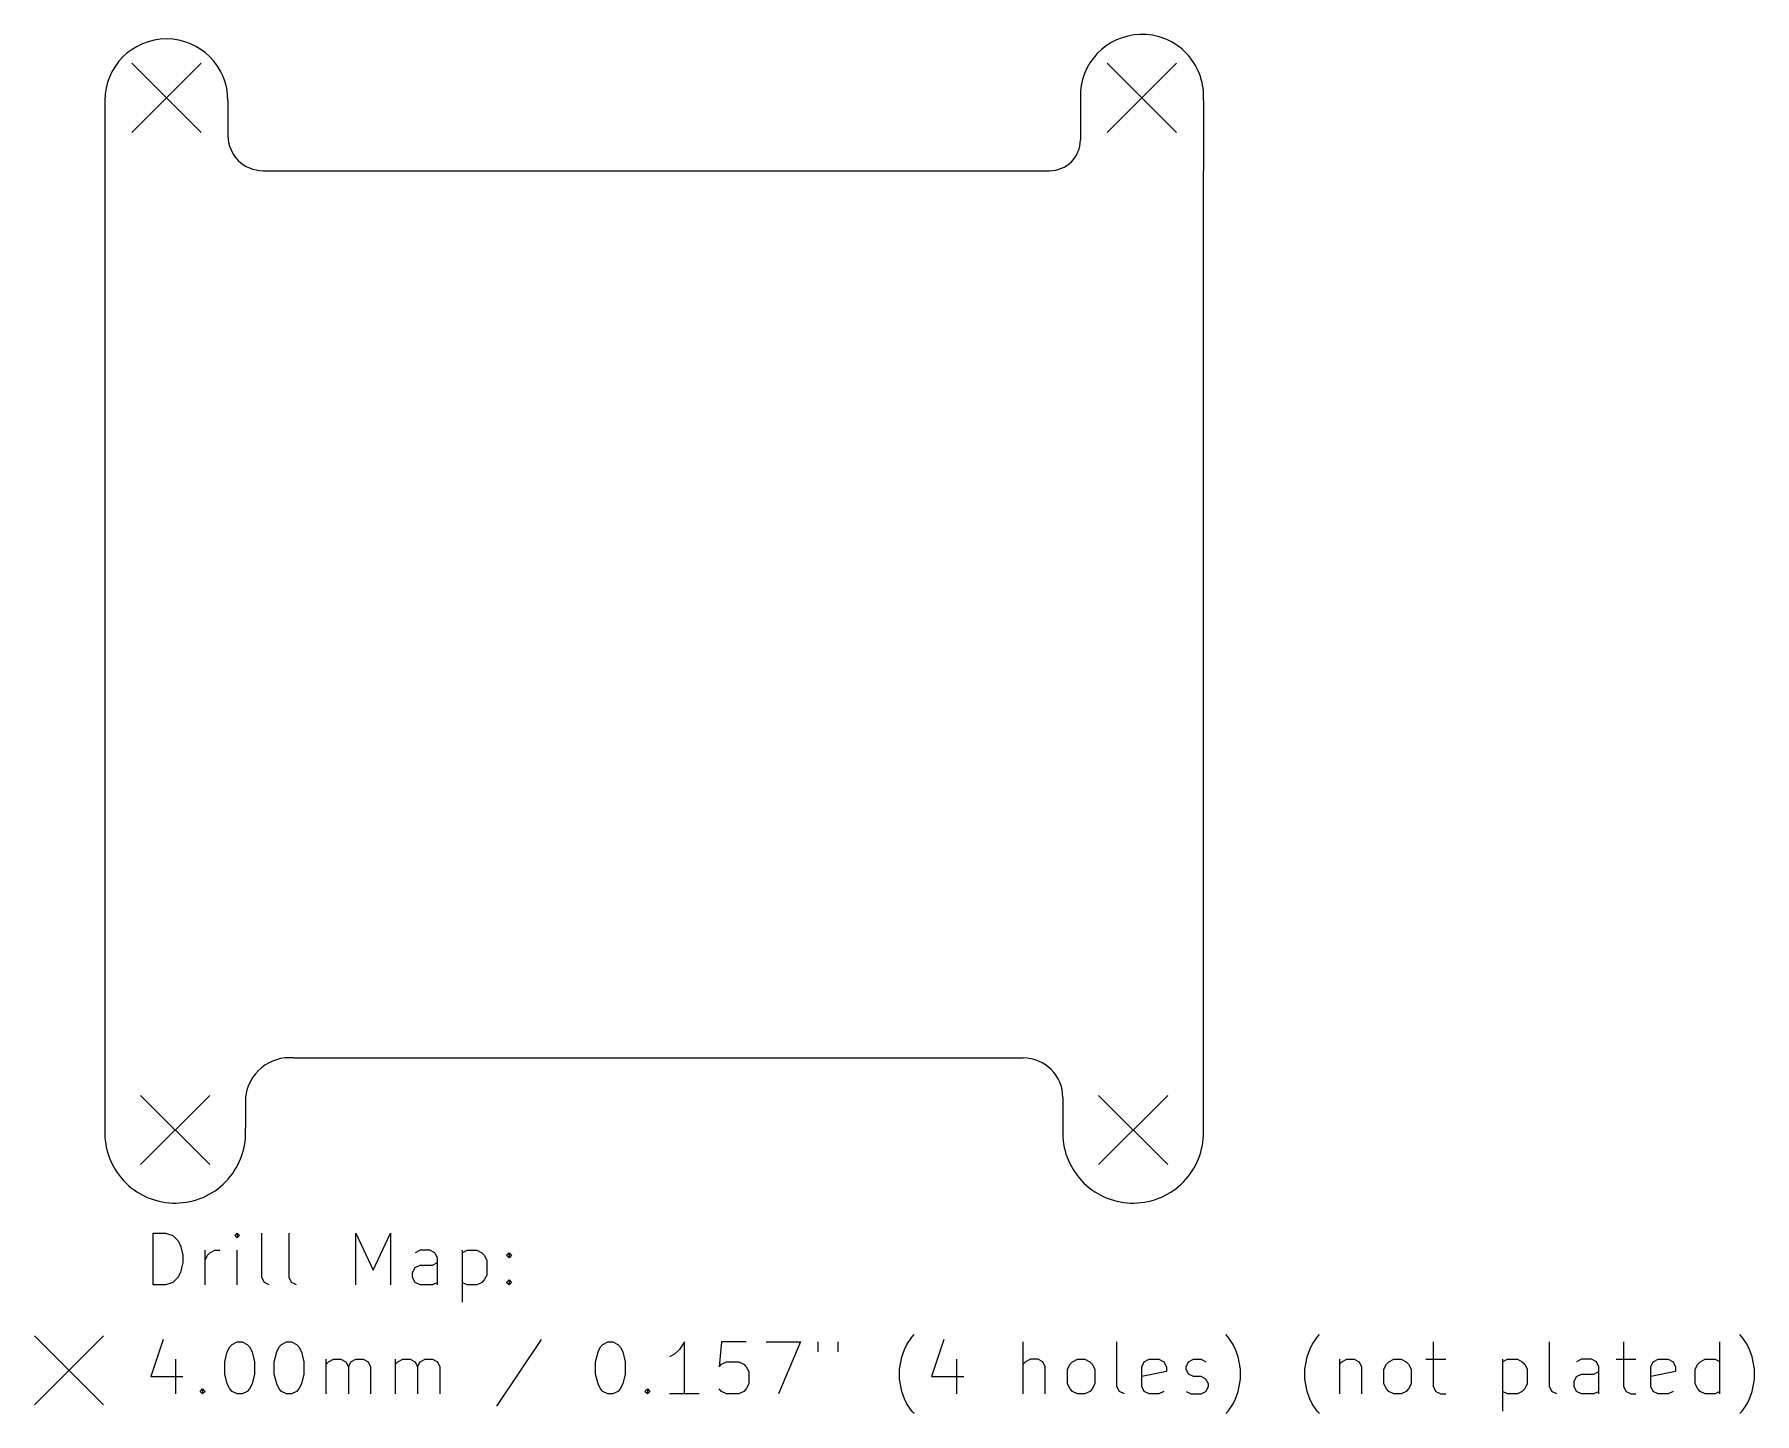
# Model space of a CAD drawing. Extents: x 98 to 197.5, y -142.5 to -62.7.
import ezdxf

# ---------------------------------------------------------------- set-up
doc = ezdxf.new("R2010")
doc.units = 0
doc.header["$MEASUREMENT"] = 0
doc.layers.add('BLACK', color=7, linetype='CONTINUOUS')

msp = doc.modelspace()

# ---------------------------------------------------------------- linework, layer by layer
at = {"layer": 'BLACK', "linetype": 'CONTINUOUS'}
for p, q in [((103.664, -64.396), (107.664, -68.396)), ((107.664, -64.396), (103.664, -68.396)), ((160.052, -64.396), (164.052, -68.396)), ((164.052, -64.396), (160.052, -68.396)), ((102.108, -66.548), (102.108, -70.612)), ((109.22, -66.548), (109.22, -68.58)), ((158.496, -66.04), (158.496, -68.834)), ((165.608, -66.548), (165.608, -70.612)), ((102.108, -70.612), (102.108, -121.92)), ((111.252, -70.612), (156.718, -70.612)), ((165.608, -121.92), (165.608, -70.612)), ((102.108, -121.92), (102.108, -126.492)), ((113.03, -121.92), (155.194, -121.92)), ((165.608, -125.984), (165.608, -121.92)), ((104.172, -124.086), (108.172, -128.086)), ((108.172, -124.086), (104.172, -128.086)), ((110.236, -124.206), (110.236, -125.984)), ((157.48, -124.206), (157.48, -126.492)), ((159.544, -124.086), (163.544, -128.086)), ((163.544, -124.086), (159.544, -128.086)), ((104.897, -135.042), (104.897, -132.042)), ((104.897, -132.042), (105.612, -132.042)), ((105.612, -132.042), (106.04, -132.185)), ((106.04, -132.185), (106.326, -132.471)), ((109.754, -132.042), (109.612, -132.185)), ((109.612, -132.185), (109.754, -132.328)), ((109.897, -132.185), (109.754, -132.042)), ((109.754, -132.042), (109.754, -132.328)), ((109.754, -132.328), (109.897, -132.185)), ((111.183, -134.614), (111.183, -132.042)), ((112.754, -134.614), (112.754, -132.042)), ((116.612, -135.042), (116.612, -132.042)), ((116.612, -132.042), (117.612, -134.185)), ((117.612, -134.185), (118.612, -132.042)), ((118.612, -132.042), (118.612, -135.042)), ((106.326, -132.471), (106.469, -132.756)), ((106.469, -132.756), (106.612, -133.328)), ((107.897, -135.042), (107.897, -133.042)), ((108.04, -133.328), (108.183, -133.185)), ((108.183, -133.185), (108.469, -133.042)), ((108.469, -133.042), (108.754, -133.042)), ((109.754, -135.042), (109.754, -133.042)), ((120.326, -133.042), (120.04, -133.185)), ((120.897, -133.042), (120.326, -133.042)), ((121.183, -133.185), (120.897, -133.042)), ((121.326, -133.471), (121.183, -133.185)), ((122.754, -133.042), (122.754, -136.042)), ((122.754, -133.185), (123.04, -133.042)), ((123.04, -133.042), (123.612, -133.042)), ((123.612, -133.042), (123.897, -133.185)), ((123.897, -133.185), (124.04, -133.328)), ((125.326, -133.328), (125.469, -133.185)), ((125.469, -133.185), (125.612, -133.328)), ((125.469, -133.185), (125.469, -133.471)), ((106.612, -133.756), (106.469, -134.328)), ((106.612, -133.328), (106.612, -133.756)), ((107.897, -133.614), (108.04, -133.328)), ((119.897, -134.328), (120.04, -134.042)), ((120.04, -134.042), (120.326, -133.899)), ((120.326, -133.899), (121.04, -133.899)), ((121.04, -133.899), (121.326, -133.756)), ((121.326, -135.042), (121.326, -133.471)), ((124.04, -133.328), (124.183, -133.614)), ((124.183, -133.614), (124.183, -134.471)), ((125.469, -133.471), (125.326, -133.328)), ((125.612, -133.328), (125.469, -133.471)), ((105.612, -135.042), (104.897, -135.042)), ((106.04, -134.899), (105.612, -135.042)), ((106.326, -134.614), (106.04, -134.899)), ((106.469, -134.328), (106.326, -134.614)), ((111.326, -134.899), (111.183, -134.614)), ((111.612, -135.042), (111.326, -134.899)), ((112.897, -134.899), (112.754, -134.614)), ((113.183, -135.042), (112.897, -134.899)), ((119.897, -134.614), (119.897, -134.328)), ((120.04, -134.899), (119.897, -134.614)), ((120.326, -135.042), (120.04, -134.899)), ((121.04, -135.042), (120.326, -135.042)), ((121.326, -134.899), (121.04, -135.042)), ((123.04, -135.042), (122.754, -134.899)), ((123.612, -135.042), (123.04, -135.042)), ((123.897, -134.899), (123.612, -135.042)), ((124.04, -134.756), (123.897, -134.899)), ((124.183, -134.471), (124.04, -134.756)), ((125.326, -134.899), (125.469, -134.756)), ((125.469, -135.042), (125.326, -134.899)), ((125.469, -134.756), (125.612, -134.899)), ((125.469, -134.756), (125.469, -135.042)), ((125.612, -134.899), (125.469, -135.042)), ((98.033, -137.985), (102.033, -141.985)), ((102.033, -137.985), (98.033, -141.985)), ((105.469, -138.199), (104.754, -140.342)), ((127.326, -138.199), (124.754, -142.056)), ((148.469, -138.485), (148.754, -138.056)), ((148.754, -138.056), (148.897, -137.914)), ((150.612, -138.199), (149.897, -140.342)), ((167.04, -138.056), (166.897, -137.914)), ((167.326, -138.485), (167.04, -138.056)), ((171.897, -138.485), (172.183, -138.056)), ((172.183, -138.056), (172.326, -137.914)), ((196.754, -138.056), (196.612, -137.914)), ((197.04, -138.485), (196.754, -138.056)), ((109.04, -139.485), (109.183, -138.914)), ((109.183, -138.914), (109.326, -138.628)), ((109.326, -138.628), (109.469, -138.485)), ((109.469, -138.485), (109.754, -138.342)), ((109.754, -138.342), (110.04, -138.342)), ((110.04, -138.342), (110.326, -138.485)), ((110.326, -138.485), (110.469, -138.628)), ((110.469, -138.628), (110.612, -138.914)), ((110.612, -138.914), (110.754, -139.485)), ((111.897, -139.485), (112.04, -138.914)), ((112.04, -138.914), (112.183, -138.628)), ((112.183, -138.628), (112.326, -138.485)), ((112.326, -138.485), (112.612, -138.342)), ((112.612, -138.342), (112.897, -138.342)), ((112.897, -138.342), (113.183, -138.485)), ((113.183, -138.485), (113.326, -138.628)), ((113.326, -138.628), (113.469, -138.914)), ((113.469, -138.914), (113.612, -139.485)), ((130.469, -139.485), (130.612, -138.914)), ((130.612, -138.914), (130.754, -138.628)), ((130.754, -138.628), (130.897, -138.485)), ((130.897, -138.485), (131.183, -138.342)), ((131.183, -138.342), (131.469, -138.342)), ((131.469, -138.342), (131.754, -138.485)), ((131.754, -138.485), (131.897, -138.628)), ((131.897, -138.628), (132.04, -138.914)), ((132.04, -138.914), (132.183, -139.485)), ((135.04, -139.056), (134.754, -139.199)), ((135.326, -138.771), (135.04, -139.056)), ((135.612, -138.342), (135.326, -138.771)), ((135.612, -141.342), (135.612, -138.342)), ((137.754, -138.342), (137.612, -139.771)), ((139.183, -138.342), (137.754, -138.342)), ((140.326, -138.342), (142.326, -138.342)), ((142.326, -138.342), (141.04, -141.342)), ((143.326, -138.342), (143.326, -138.914)), ((144.469, -138.342), (144.469, -138.914)), ((148.04, -139.914), (148.183, -139.199)), ((148.183, -139.199), (148.326, -138.771)), ((148.326, -138.771), (148.469, -138.485)), ((155.183, -141.342), (155.183, -138.342)), ((160.612, -140.914), (160.612, -138.342)), ((167.469, -138.771), (167.326, -138.485)), ((167.612, -139.199), (167.469, -138.771)), ((167.754, -139.914), (167.612, -139.199)), ((171.469, -139.914), (171.612, -139.199)), ((171.612, -139.199), (171.754, -138.771)), ((171.754, -138.771), (171.897, -138.485)), ((178.897, -138.342), (178.897, -140.914)), ((185.612, -140.914), (185.612, -138.342)), ((189.897, -138.342), (189.897, -140.914)), ((195.469, -141.342), (195.469, -138.342)), ((197.183, -138.771), (197.04, -138.485)), ((197.326, -139.199), (197.183, -138.771)), ((197.469, -139.914), (197.326, -139.199)), ((106.183, -139.342), (106.183, -141.342)), ((109.04, -140.199), (109.04, -139.485)), ((109.183, -140.771), (109.04, -140.199)), ((110.754, -140.199), (110.612, -140.771)), ((110.754, -139.485), (110.754, -140.199)), ((111.897, -140.199), (111.897, -139.485)), ((112.04, -140.771), (111.897, -140.199)), ((113.612, -140.199), (113.469, -140.771)), ((113.612, -139.485), (113.612, -140.199)), ((114.897, -141.342), (114.897, -139.342)), ((114.897, -139.628), (115.04, -139.485)), ((115.04, -139.485), (115.326, -139.342)), ((115.326, -139.342), (115.754, -139.342)), ((115.754, -139.342), (116.04, -139.485)), ((116.04, -139.485), (116.183, -139.771)), ((116.183, -139.771), (116.326, -139.485)), ((116.183, -139.771), (116.183, -141.342)), ((116.326, -139.485), (116.612, -139.342)), ((116.612, -139.342), (117.04, -139.342)), ((117.04, -139.342), (117.326, -139.485)), ((117.326, -139.485), (117.469, -139.771)), ((117.469, -139.771), (117.469, -141.342)), ((118.897, -141.342), (118.897, -139.342)), ((118.897, -139.628), (119.04, -139.485)), ((119.04, -139.485), (119.326, -139.342)), ((119.326, -139.342), (119.754, -139.342)), ((119.754, -139.342), (120.04, -139.485)), ((120.04, -139.485), (120.183, -139.771)), ((120.183, -139.771), (120.326, -139.485)), ((120.183, -139.771), (120.183, -141.342)), ((120.326, -139.485), (120.612, -139.342)), ((120.612, -139.342), (121.04, -139.342)), ((121.04, -139.342), (121.326, -139.485)), ((121.326, -139.485), (121.469, -139.771)), ((121.469, -139.771), (121.469, -141.342)), ((130.469, -140.199), (130.469, -139.485)), ((130.612, -140.771), (130.469, -140.199)), ((132.183, -140.199), (132.04, -140.771)), ((132.183, -139.485), (132.183, -140.199)), ((137.612, -139.771), (137.754, -139.628)), ((137.754, -139.628), (138.04, -139.485)), ((138.04, -139.485), (138.754, -139.485)), ((138.754, -139.485), (139.04, -139.628)), ((139.04, -139.628), (139.183, -139.771)), ((139.183, -139.771), (139.326, -140.056)), ((139.326, -140.056), (139.326, -140.771)), ((148.04, -140.485), (148.04, -139.914)), ((151.326, -139.342), (151.326, -141.342)), ((155.326, -139.485), (155.183, -139.628)), ((155.612, -139.342), (155.326, -139.485)), ((156.04, -139.342), (155.612, -139.342)), ((156.326, -139.485), (156.04, -139.342)), ((156.469, -139.771), (156.326, -139.485)), ((156.469, -141.342), (156.469, -139.771)), ((157.754, -139.914), (157.897, -139.628)), ((157.754, -140.771), (157.754, -139.914)), ((157.897, -139.628), (158.04, -139.485)), ((158.04, -139.485), (158.326, -139.342)), ((158.326, -139.342), (158.754, -139.342)), ((158.754, -139.342), (159.04, -139.485)), ((159.04, -139.485), (159.183, -139.628)), ((159.183, -139.628), (159.326, -139.914)), ((159.326, -139.914), (159.326, -140.771)), ((162.04, -139.771), (162.183, -139.485)), ((162.04, -140.914), (162.04, -139.771)), ((163.469, -140.056), (162.04, -140.342)), ((162.183, -139.485), (162.469, -139.342)), ((162.469, -139.342), (163.04, -139.342)), ((163.04, -139.342), (163.326, -139.485)), ((163.326, -139.485), (163.469, -139.771)), ((163.469, -139.771), (163.469, -140.056)), ((164.612, -139.771), (164.754, -139.485)), ((164.612, -139.914), (164.612, -139.771)), ((164.754, -140.199), (164.612, -139.914)), ((164.754, -139.485), (165.04, -139.342)), ((165.04, -140.342), (164.754, -140.199)), ((165.04, -139.342), (165.469, -139.342)), ((165.469, -139.342), (165.754, -139.485)), ((167.754, -140.485), (167.754, -139.914)), ((171.469, -140.485), (171.469, -139.914)), ((173.469, -139.342), (173.469, -141.342)), ((173.469, -139.628), (173.612, -139.485)), ((173.612, -139.485), (173.897, -139.342)), ((173.897, -139.342), (174.326, -139.342)), ((174.326, -139.342), (174.612, -139.485)), ((174.612, -139.485), (174.754, -139.771)), ((174.754, -139.771), (174.754, -141.342)), ((176.04, -139.914), (176.183, -139.628)), ((176.04, -140.771), (176.04, -139.914)), ((176.183, -139.628), (176.326, -139.485)), ((176.326, -139.485), (176.612, -139.342)), ((176.612, -139.342), (177.04, -139.342)), ((177.04, -139.342), (177.326, -139.485)), ((177.326, -139.485), (177.469, -139.628)), ((177.469, -139.628), (177.612, -139.914)), ((177.612, -139.914), (177.612, -140.771)), ((178.469, -139.342), (179.612, -139.342)), ((182.897, -139.342), (182.897, -142.342)), ((182.897, -139.485), (183.183, -139.342)), ((183.183, -139.342), (183.754, -139.342)), ((183.754, -139.342), (184.04, -139.485)), ((184.04, -139.485), (184.183, -139.628)), ((184.183, -139.628), (184.326, -139.914)), ((184.326, -139.914), (184.326, -140.771)), ((187.469, -139.342), (187.183, -139.485)), ((187.183, -140.342), (187.469, -140.199)), ((188.04, -139.342), (187.469, -139.342)), ((187.469, -140.199), (188.183, -140.199)), ((188.326, -139.485), (188.04, -139.342)), ((188.183, -140.199), (188.469, -140.056)), ((188.469, -139.771), (188.326, -139.485)), ((188.469, -141.342), (188.469, -139.771)), ((189.469, -139.342), (190.612, -139.342)), ((191.469, -139.771), (191.612, -139.485)), ((191.469, -140.914), (191.469, -139.771)), ((192.897, -140.056), (191.469, -140.342)), ((191.612, -139.485), (191.897, -139.342)), ((191.897, -139.342), (192.469, -139.342)), ((192.469, -139.342), (192.754, -139.485)), ((192.754, -139.485), (192.897, -139.771)), ((192.897, -139.771), (192.897, -140.056)), ((194.04, -139.914), (194.183, -139.628)), ((194.04, -140.771), (194.04, -139.914)), ((194.183, -139.628), (194.326, -139.485)), ((194.326, -139.485), (194.612, -139.342)), ((194.612, -139.342), (195.183, -139.342)), ((195.183, -139.342), (195.469, -139.485)), ((197.469, -140.485), (197.469, -139.914)), ((104.754, -140.342), (106.612, -140.342)), ((107.612, -141.199), (107.754, -141.056)), ((107.754, -141.342), (107.612, -141.199)), ((107.754, -141.056), (107.897, -141.199)), ((107.754, -141.056), (107.754, -141.342)), ((107.897, -141.199), (107.754, -141.342)), ((109.326, -141.056), (109.183, -140.771)), ((109.469, -141.199), (109.326, -141.056)), ((109.754, -141.342), (109.469, -141.199)), ((110.326, -141.199), (110.04, -141.342)), ((110.469, -141.056), (110.326, -141.199)), ((110.612, -140.771), (110.469, -141.056)), ((112.183, -141.056), (112.04, -140.771)), ((112.326, -141.199), (112.183, -141.056)), ((112.612, -141.342), (112.326, -141.199)), ((113.183, -141.199), (112.897, -141.342)), ((113.326, -141.056), (113.183, -141.199)), ((113.469, -140.771), (113.326, -141.056)), ((130.754, -141.056), (130.612, -140.771)), ((130.897, -141.199), (130.754, -141.056)), ((131.183, -141.342), (130.897, -141.199)), ((131.754, -141.199), (131.469, -141.342)), ((131.897, -141.056), (131.754, -141.199)), ((132.04, -140.771), (131.897, -141.056)), ((133.326, -141.199), (133.469, -141.056)), ((133.469, -141.342), (133.326, -141.199)), ((133.469, -141.056), (133.612, -141.199)), ((133.469, -141.056), (133.469, -141.342)), ((133.612, -141.199), (133.469, -141.342)), ((137.754, -141.199), (137.612, -141.056)), ((138.04, -141.342), (137.754, -141.199)), ((139.04, -141.199), (138.754, -141.342)), ((139.183, -141.056), (139.04, -141.199)), ((139.326, -140.771), (139.183, -141.056)), ((148.183, -141.199), (148.04, -140.485)), ((148.326, -141.628), (148.183, -141.199)), ((149.897, -140.342), (151.754, -140.342)), ((157.897, -141.056), (157.754, -140.771)), ((158.04, -141.199), (157.897, -141.056)), ((158.326, -141.342), (158.04, -141.199)), ((159.04, -141.199), (158.754, -141.342)), ((159.183, -141.056), (159.04, -141.199)), ((159.326, -140.771), (159.183, -141.056)), ((160.754, -141.199), (160.612, -140.914)), ((161.04, -141.342), (160.754, -141.199)), ((162.183, -141.199), (162.04, -140.914)), ((162.469, -141.342), (162.183, -141.199)), ((163.326, -141.199), (163.04, -141.342)), ((164.612, -141.199), (164.897, -141.342)), ((165.469, -140.342), (165.04, -140.342)), ((165.754, -140.485), (165.469, -140.342)), ((165.469, -141.342), (165.754, -141.199)), ((165.897, -140.771), (165.754, -140.485)), ((165.754, -141.199), (165.897, -140.914)), ((165.897, -140.914), (165.897, -140.771)), ((167.469, -141.628), (167.612, -141.199)), ((167.612, -141.199), (167.754, -140.485)), ((171.612, -141.199), (171.469, -140.485)), ((171.754, -141.628), (171.612, -141.199)), ((176.183, -141.056), (176.04, -140.771)), ((176.326, -141.199), (176.183, -141.056)), ((176.612, -141.342), (176.326, -141.199)), ((177.326, -141.199), (177.04, -141.342)), ((177.469, -141.056), (177.326, -141.199)), ((177.612, -140.771), (177.469, -141.056)), ((178.897, -140.914), (179.04, -141.199)), ((179.04, -141.199), (179.326, -141.342)), ((183.183, -141.342), (182.897, -141.199)), ((184.04, -141.199), (183.754, -141.342)), ((184.183, -141.056), (184.04, -141.199)), ((184.326, -140.771), (184.183, -141.056)), ((185.754, -141.199), (185.612, -140.914)), ((186.04, -141.342), (185.754, -141.199)), ((187.04, -140.628), (187.183, -140.342)), ((187.04, -140.914), (187.04, -140.628)), ((187.183, -141.199), (187.04, -140.914)), ((187.469, -141.342), (187.183, -141.199)), ((188.469, -141.199), (188.183, -141.342)), ((189.897, -140.914), (190.04, -141.199)), ((190.04, -141.199), (190.326, -141.342)), ((191.612, -141.199), (191.469, -140.914)), ((191.897, -141.342), (191.612, -141.199)), ((192.754, -141.199), (192.469, -141.342)), ((194.183, -141.056), (194.04, -140.771)), ((194.326, -141.199), (194.183, -141.056)), ((194.612, -141.342), (194.326, -141.199)), ((195.469, -141.199), (195.183, -141.342)), ((197.183, -141.628), (197.326, -141.199)), ((197.326, -141.199), (197.469, -140.485)), ((110.04, -141.342), (109.754, -141.342)), ((112.897, -141.342), (112.612, -141.342)), ((131.469, -141.342), (131.183, -141.342)), ((136.469, -141.342), (134.754, -141.342)), ((138.754, -141.342), (138.04, -141.342)), ((148.469, -141.914), (148.326, -141.628)), ((148.754, -142.342), (148.469, -141.914)), ((158.754, -141.342), (158.326, -141.342)), ((163.04, -141.342), (162.469, -141.342)), ((164.897, -141.342), (165.469, -141.342)), ((167.04, -142.342), (167.326, -141.914)), ((167.326, -141.914), (167.469, -141.628)), ((171.897, -141.914), (171.754, -141.628)), ((172.183, -142.342), (171.897, -141.914)), ((177.04, -141.342), (176.612, -141.342)), ((179.326, -141.342), (179.612, -141.342)), ((183.754, -141.342), (183.183, -141.342)), ((188.183, -141.342), (187.469, -141.342)), ((190.326, -141.342), (190.612, -141.342)), ((192.469, -141.342), (191.897, -141.342)), ((195.183, -141.342), (194.612, -141.342)), ((196.754, -142.342), (197.04, -141.914)), ((197.04, -141.914), (197.183, -141.628)), ((148.897, -142.485), (148.754, -142.342)), ((166.897, -142.485), (167.04, -142.342)), ((172.326, -142.485), (172.183, -142.342)), ((196.612, -142.485), (196.754, -142.342))]:
    msp.add_line(p, q, dxfattribs=at)
at = {"layer": 'BLACK'}
for centre, radius, start, end in [((105.664, -66.548), 3.556, 90, 180), ((105.664, -66.548), 3.556, 0, 90), ((162.052, -66.294), 3.565, 85.9144, 175.914), ((162.052, -66.294), 3.565, -4.08562, 85.9144), ((111.252, -68.58), 2.032, -180, -90), ((156.718, -68.834), 1.778, -90, 0), ((112.776, -124.46), 2.553, 84.2894, 174.289), ((155.194, -124.206), 2.286, 0, 90), ((106.172, -126.238), 4.072, -86.4237, 3.57633), ((161.544, -126.238), 4.072, -86.4237, 3.57633), ((106.172, -126.238), 4.072, -176.424, -86.4237), ((161.544, -126.238), 4.072, -176.424, -86.4237)]:
    msp.add_arc(centre, radius, start, end, dxfattribs=at)

doc.saveas('drawing.dxf')
